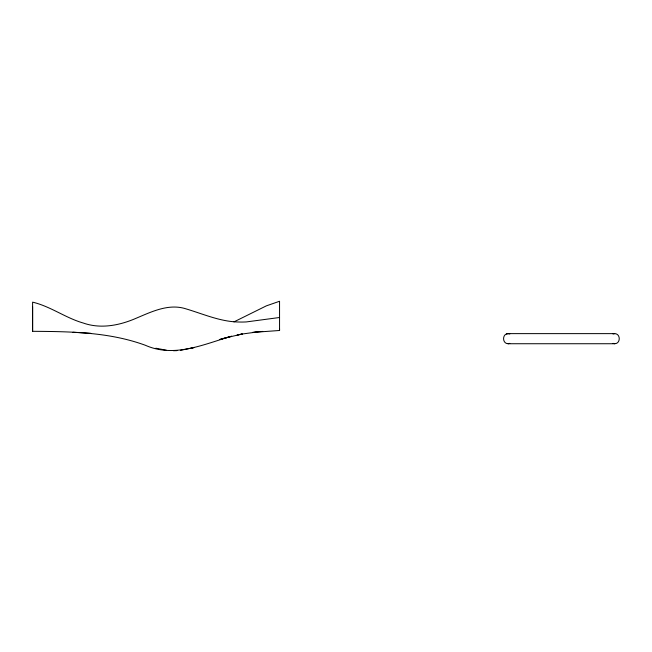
<?xml version="1.0" encoding="UTF-8"?>
<svg xmlns="http://www.w3.org/2000/svg" width="652" height="652" viewBox="0 0 652 652"><rect width="100%" height="100%" fill="white"/><g stroke="black" fill="none" stroke-linecap="round" stroke-linejoin="round"><path stroke-width="0.98" d="M225.983 337.769L219.936 339.439L231.615 336.236C203.538 344.28 174.41 358.144 145.347 345.267C109.234 332.031 70.555 331.558 32.608 331.314L32.608 306.758M262.732 331.412L252.56 332.438L279.553 330.482L279.553 328.901M509.807 343.376L508.095 343.734L614.73 343.734C620.753 343.669 620.753 333.694 614.73 333.628L508.095 333.628C502.032 333.694 502.089 343.751 508.161 343.734M233.987 321.876L266.326 305.87L279.553 301.265L279.553 330.474M190.832 348.396L194.304 347.475L180.425 350.336M225.975 337.785L242.185 334.028L257.646 331.909M506.441 333.979L508.161 333.628M613.019 333.979L614.73 333.628M279.553 317.5L246.391 321.917A82.91 82.91 0 0 1 239.724 322.031C221.012 321.982 203.75 314.158 186.154 308.909C168.721 303.204 151.525 311.795 135.763 318.42C119.365 325.495 100.587 329.138 83.293 323.042C65.616 317.98 50.538 306.391 32.6 302.145L32.608 331.314M173.465 350.727L176.945 350.637M509.807 333.979L508.095 333.628M72.959 332.267L90.767 333.311M166.439 350.246L155.893 348.217M613.019 343.376L614.73 343.734M242.185 334.028L237.092 335.014L242.177 334.06"/></g></svg>
